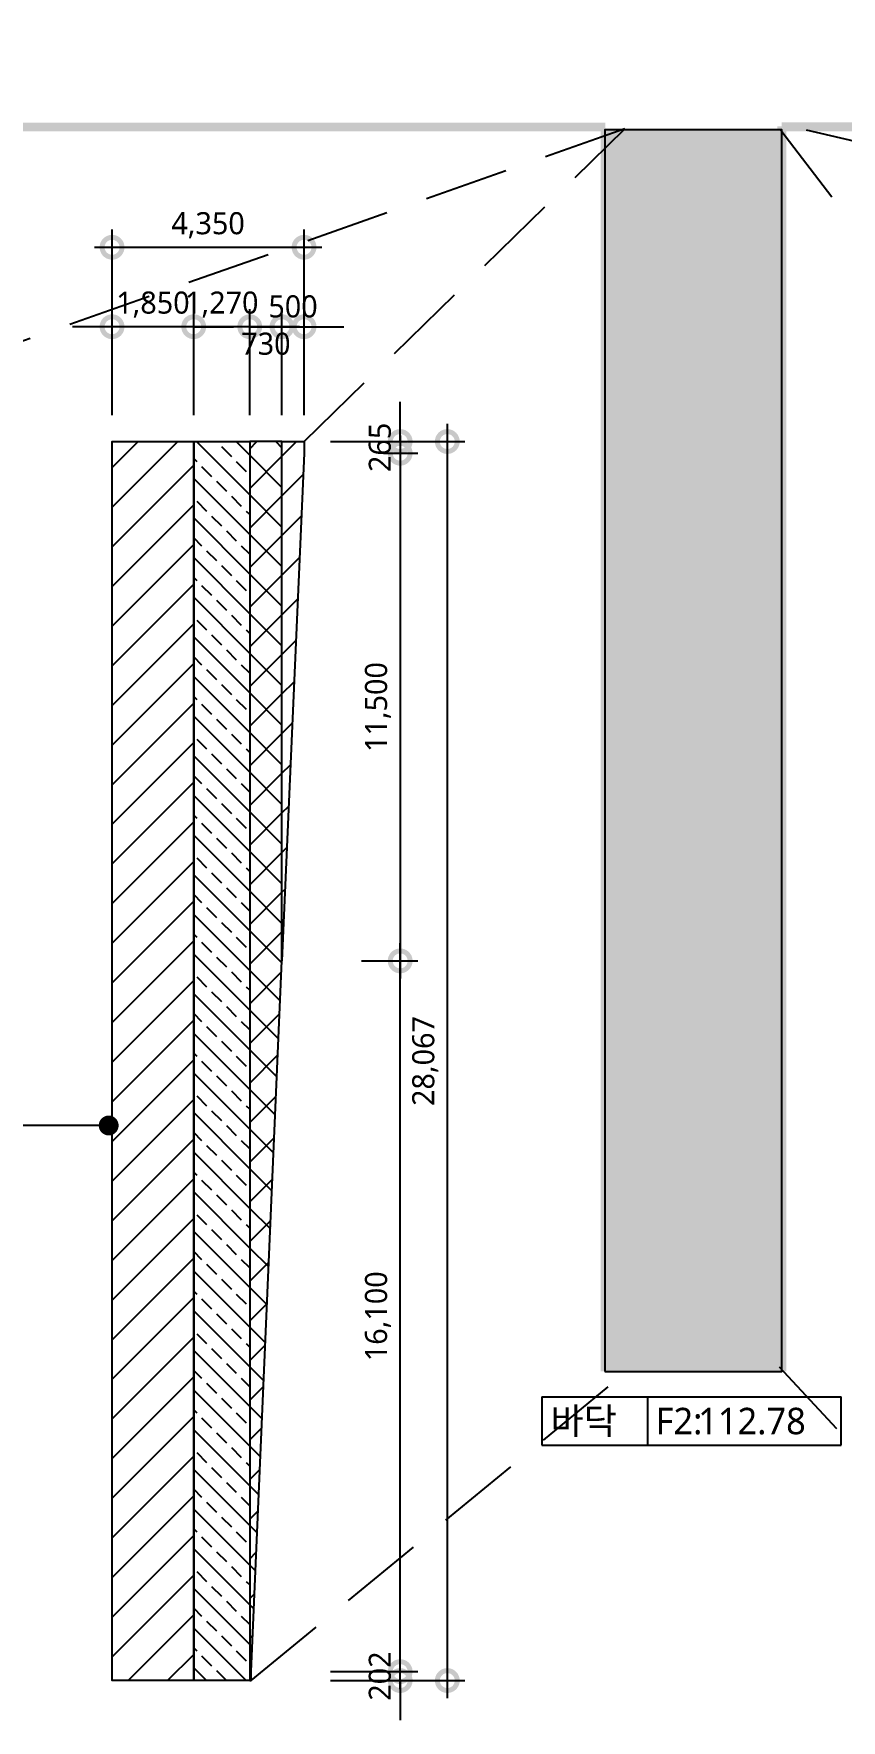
# Model space of a CAD drawing. Header units: millimetres. Extents: x 9300 to 665690, y 4200 to 114736.
# Drawn here: x 260251 to 278549, y 9437 to 47641 of the extents above; entities that cross this region are included whole.
import ezdxf
from ezdxf.enums import TextEntityAlignment as Align

# ---------------------------------------------------------------- set-up
doc = ezdxf.new("R2010")
doc.units = ezdxf.units.MM
doc.header["$LTSCALE"] = 200
for name, pattern in [('HIDDEN2', [4.7625, 3.175, -1.5875]), ('PHANTOM2', [1.25, 0.625, -0.125, 0.125, -0.125, 0.125, -0.125]), ('XR-PLAN$0$DASHED2', [0.375, 0.25, -0.125])]:
    doc.linetypes.add(name, pattern=pattern)
doc.layers.get('DEFPOINTS').update_dxf_attribs({"color": 137})
for name, color, linetype in [('DIM-INT', 7, 'Continuous'), ('ELE4', 4, 'Continuous'), ('ETC-보조선', 7, 'Continuous'), ('HAT', 8, 'Continuous'), ('SYM-LEAD', 6, 'Continuous'), ('TEXT-NOTE', 6, 'Continuous'), ('방화구획(기존 가운건축 계획)', 243, 'Continuous')]:
    doc.layers.add(name, color=color, linetype=linetype)
doc.styles.add('$0$스타일1', font='malgun.ttf')
doc.styles.add('스타일1', font='malgun.ttf')
doc.dimstyles.new('CJA', dxfattribs={"dimscale": 300, "dimtxt": 2.7, "dimasz": 1, "dimexe": 2, "dimexo": 3, "dimgap": 1, "dimtad": 1, "dimdec": 0, "dimzin": 1, "dimdsep": 46, "dimlunit": 6, "dimtxsty": '$0$스타일1', "dimblk": 'CJDOT', "dimcen": 0.09, "dimdle": 1, "dimclrd": 256, "dimclre": 256, "dimclrt": 3, "dimadec": 0, "dimazin": 0, "dimtfac": 1, "dimtdec": 0, "dimtix": 1, "dimtmove": 2, "dimatfit": 3, "dimldrblk": 'CJDOT', "dimfxl": 1, "dimtolj": 1, "dimtzin": 1, "dimarcsym": 0})
doc.dimstyles.new('DIM-QD 1', dxfattribs={"dimtxt": 3, "dimasz": 1.5, "dimexe": 1, "dimexo": 0, "dimgap": 1, "dimtad": 1, "dimdec": 3, "dimdsep": 46, "dimlunit": 6, "dimtxsty": '$0$스타일1', "dimblk1": 'ARCHTICK', "dimblk2": 'ARCHTICK', "dimsah": 1, "dimcen": 0, "dimclrd": 256, "dimclre": 256, "dimclrt": 3, "dimazin": 2, "dimtfac": 1, "dimtdec": 3, "dimtix": 1, "dimtmove": 2, "dimatfit": 3, "dimldrblk": 'ARCHTICK', "dimfxl": 1, "dimtolj": 1, "dimtzin": 0, "dimarcsym": 0})
pattern_1 = [(45, (7339.6, 39963.85), (-449.0128, 449.0128), [])]

# ---------------------------------------------------------------- blocks, each defined once
blk = doc.blocks.new('에너지3')
at = {"layer": 'TEXT-NOTE', "color": 6}
for p, q in [((-5100, 0), (5100, 0)), ((-5100, 0), (-5100, -1650)), ((-1500, 0), (-1500, -1650)), ((5100, -1650), (5100, 0)), ((-5100, -1650), (5100, -1650))]:
    blk.add_line(p, q, dxfattribs=at)
at = {"layer": 'TEXT-NOTE', "color": 3, "style": '스타일1'}
for tag, p in [('바닥', (-4800, -824)), ('F1:', (-1221, -824)), ('000.00', (1147, -824))]:
    blk.add_attdef(tag, text='', height=900, dxfattribs=at).set_placement(p, align=Align.MIDDLE_LEFT)
blk = doc.blocks.new('_ARCHTICK')
at = {"color": 0, "linetype": 'ByBlock', "const_width": 0.15}
blk.add_lwpolyline([(-0.5, -0.5), (0.5, 0.5)], dxfattribs=at)
blk = doc.blocks.new('_DotSmall')
at = {"color": 0, "linetype": 'ByBlock', "const_width": 0.5}
blk.add_lwpolyline([(-0.0625, 0, 1), (0.0625, 0, 1)], format="xyb", close=True, dxfattribs=at)
blk = doc.blocks.new('*D106')
at = {"layer": 'DEFPOINTS', "color": 0, "transparency": 16777216}
for p in [(266376, 42804), (262026, 38404), (266376, 38404)]:
    blk.add_point(p, dxfattribs=at)
at = {"layer": 'DIM-INT', "color": 7, "lineweight": -2, "transparency": 16777216}
for p, q in [((262026, 39004), (262026, 43204)), ((266376, 39004), (266376, 43204)), ((261626, 42804), (266776, 42804))]:
    blk.add_line(p, q, dxfattribs=at)
at = {"layer": 'DIM-INT', "color": 7, "lineweight": -2, "transparency": 16777216, "xscale": 900, "yscale": 900, "zscale": 900, "rotation": 180}
blk.add_blockref('_DotSmall', (262026, 42804), dxfattribs=at)
at = {"layer": 'DIM-INT', "color": 7, "lineweight": -2, "transparency": 16777216, "xscale": 900, "yscale": 900, "zscale": 900}
blk.add_blockref('_DotSmall', (266376, 42804), dxfattribs=at)
at = {"layer": 'DIM-INT', "color": 3, "transparency": 16777216, "insert": (264201, 43304), "char_height": 500, "attachment_point": 5, "style": '스타일1'}
blk.add_mtext('\\A1;4,350', dxfattribs=at)
blk = doc.blocks.new('CJDOT')
blk.add_line((-2, 0), (2, 0))
at = {"const_width": 0.5}
blk.add_lwpolyline([(-0.25, 0, 1), (0.25, 0, 1)], format="xyb", close=True, dxfattribs=at)
blk = doc.blocks.new('*D107')
at = {"layer": 'DEFPOINTS', "color": 0, "transparency": 16777216}
for p in [(262026, 41004), (262026, 38404), (263876, 38404)]:
    blk.add_point(p, dxfattribs=at)
at = {"layer": 'DIM-INT', "color": 7, "lineweight": -2, "transparency": 16777216}
for p, q in [((262026, 39004), (262026, 41404)), ((263876, 39004), (263876, 41404)), ((262026, 41004), (261126, 41004)), ((263876, 41004), (262026, 41004)), ((263876, 41004), (264776, 41004))]:
    blk.add_line(p, q, dxfattribs=at)
at = {"layer": 'DIM-INT', "color": 7, "lineweight": -2, "transparency": 16777216, "xscale": 900, "yscale": 900, "zscale": 900}
blk.add_blockref('_DotSmall', (262026, 41004), dxfattribs=at)
at = {"layer": 'DIM-INT', "color": 7, "lineweight": -2, "transparency": 16777216, "xscale": 900, "yscale": 900, "zscale": 900, "rotation": 180}
blk.add_blockref('_DotSmall', (263876, 41004), dxfattribs=at)
at = {"layer": 'DIM-INT', "color": 3, "transparency": 16777216, "insert": (262951, 41506), "char_height": 500, "attachment_point": 5, "style": '스타일1'}
blk.add_mtext('\\A1;1,850', dxfattribs=at)
blk = doc.blocks.new('*D108')
at = {"layer": 'DEFPOINTS', "color": 0, "transparency": 16777216}
for p in [(263876, 41004), (263876, 38404), (265146, 38404)]:
    blk.add_point(p, dxfattribs=at)
at = {"layer": 'DIM-INT', "color": 7, "lineweight": -2, "transparency": 16777216}
for p, q in [((263876, 39004), (263876, 41404)), ((265146, 39004), (265146, 41404)), ((263876, 41004), (262976, 41004)), ((265146, 41004), (263876, 41004)), ((265146, 41004), (266046, 41004))]:
    blk.add_line(p, q, dxfattribs=at)
at = {"layer": 'DIM-INT', "color": 7, "lineweight": -2, "transparency": 16777216, "xscale": 900, "yscale": 900, "zscale": 900}
blk.add_blockref('_DotSmall', (263876, 41004), dxfattribs=at)
at = {"layer": 'DIM-INT', "color": 7, "lineweight": -2, "transparency": 16777216, "xscale": 900, "yscale": 900, "zscale": 900, "rotation": 180}
blk.add_blockref('_DotSmall', (265146, 41004), dxfattribs=at)
at = {"layer": 'DIM-INT', "color": 3, "transparency": 16777216, "insert": (264511, 41506), "char_height": 500, "attachment_point": 5, "style": '스타일1'}
blk.add_mtext('\\A1;1,270', dxfattribs=at)
blk = doc.blocks.new('*D109')
at = {"layer": 'DEFPOINTS', "color": 0, "transparency": 16777216}
for p in [(265146, 41004), (265146, 38404), (265876, 38404)]:
    blk.add_point(p, dxfattribs=at)
at = {"layer": 'DIM-INT', "color": 7, "lineweight": -2, "transparency": 16777216}
for p, q in [((265146, 39004), (265146, 41404)), ((265876, 39004), (265876, 41404)), ((266276, 41004), (264746, 41004))]:
    blk.add_line(p, q, dxfattribs=at)
at = {"layer": 'DIM-INT', "color": 7, "lineweight": -2, "transparency": 16777216, "xscale": 900, "yscale": 900, "zscale": 900, "rotation": 180}
blk.add_blockref('_DotSmall', (265146, 41004), dxfattribs=at)
at = {"layer": 'DIM-INT', "color": 7, "lineweight": -2, "transparency": 16777216, "xscale": 900, "yscale": 900, "zscale": 900}
blk.add_blockref('_DotSmall', (265876, 41004), dxfattribs=at)
at = {"layer": 'DIM-INT', "color": 3, "transparency": 16777216, "insert": (265511, 40617), "char_height": 500, "attachment_point": 5, "style": '스타일1'}
blk.add_mtext('\\A1;730', dxfattribs=at)
blk = doc.blocks.new('*D110')
at = {"layer": 'DEFPOINTS', "color": 0, "transparency": 16777216}
for p in [(266376, 41004), (265876, 38404), (266376, 38404)]:
    blk.add_point(p, dxfattribs=at)
at = {"layer": 'DIM-INT', "color": 7, "lineweight": -2, "transparency": 16777216}
for p, q in [((265876, 39004), (265876, 41404)), ((266376, 39004), (266376, 41404)), ((265876, 41004), (264976, 41004)), ((265876, 41004), (266376, 41004)), ((266376, 41004), (267276, 41004))]:
    blk.add_line(p, q, dxfattribs=at)
at = {"layer": 'DIM-INT', "color": 7, "lineweight": -2, "transparency": 16777216, "xscale": 900, "yscale": 900, "zscale": 900}
blk.add_blockref('_DotSmall', (265876, 41004), dxfattribs=at)
at = {"layer": 'DIM-INT', "color": 7, "lineweight": -2, "transparency": 16777216, "xscale": 900, "yscale": 900, "zscale": 900, "rotation": 180}
blk.add_blockref('_DotSmall', (266376, 41004), dxfattribs=at)
at = {"layer": 'DIM-INT', "color": 3, "transparency": 16777216, "insert": (266126, 41462), "char_height": 500, "attachment_point": 5, "style": '스타일1'}
blk.add_mtext('\\A1;500', dxfattribs=at)
blk = doc.blocks.new('*D122')
at = {"layer": 'DEFPOINTS', "color": 0, "transparency": 16777216}
for p in [(267576, 38404), (267576, 38139), (268554, 38139)]:
    blk.add_point(p, dxfattribs=at)
at = {"layer": 'DIM-INT', "color": 7, "lineweight": -2, "transparency": 16777216}
for p, q in [((268554, 38404), (268554, 39304)), ((268176, 38404), (268954, 38404)), ((268554, 38404), (268554, 38139)), ((268176, 38139), (268954, 38139)), ((268554, 38139), (268554, 37239))]:
    blk.add_line(p, q, dxfattribs=at)
at = {"layer": 'DIM-INT', "color": 7, "lineweight": -2, "transparency": 16777216, "xscale": 900, "yscale": 900, "zscale": 900}
for p, rotation in [((268554, 38404), 270), ((268554, 38139), 90)]:
    blk.add_blockref('_DotSmall', p, dxfattribs=dict(at, rotation=rotation))
at = {"layer": 'DIM-INT', "color": 3, "transparency": 16777216, "insert": (268095, 38271), "char_height": 500, "attachment_point": 5, "rotation": 90, "style": '스타일1'}
blk.add_mtext('\\A1;265', dxfattribs=at)
blk = doc.blocks.new('*D123')
at = {"layer": 'DEFPOINTS', "color": 0, "transparency": 16777216}
for p in [(266376, 10539), (266376, 10337), (268554, 10539)]:
    blk.add_point(p, dxfattribs=at)
at = {"layer": 'DIM-INT', "color": 7, "lineweight": -2, "transparency": 16777216}
for p, q in [((268554, 10539), (268554, 11439)), ((266976, 10539), (268954, 10539)), ((266976, 10337), (268954, 10337)), ((268554, 10337), (268554, 10539)), ((268554, 10337), (268554, 9437))]:
    blk.add_line(p, q, dxfattribs=at)
at = {"layer": 'DIM-INT', "color": 7, "lineweight": -2, "transparency": 16777216, "xscale": 900, "yscale": 900, "zscale": 900}
for p, rotation in [((268554, 10539), 270), ((268554, 10337), 90)]:
    blk.add_blockref('_DotSmall', p, dxfattribs=dict(at, rotation=rotation))
at = {"layer": 'DIM-INT', "color": 3, "transparency": 16777216, "insert": (268095, 10438), "char_height": 500, "attachment_point": 5, "rotation": 90, "style": '스타일1'}
blk.add_mtext('\\A1;202', dxfattribs=at)
blk = doc.blocks.new('*D124')
at = {"layer": 'DEFPOINTS', "color": 0, "transparency": 16777216}
for p in [(267076, 26639), (268554, 26639), (266376, 10539)]:
    blk.add_point(p, dxfattribs=at)
at = {"layer": 'DIM-INT', "color": 7, "lineweight": -2, "transparency": 16777216}
for p, q in [((268554, 10139), (268554, 27039)), ((267676, 26639), (268954, 26639)), ((266976, 10539), (268954, 10539))]:
    blk.add_line(p, q, dxfattribs=at)
at = {"layer": 'DIM-INT', "color": 7, "lineweight": -2, "transparency": 16777216, "xscale": 900, "yscale": 900, "zscale": 900}
for p, rotation in [((268554, 26639), 90), ((268554, 10539), 270)]:
    blk.add_blockref('_DotSmall', p, dxfattribs=dict(at, rotation=rotation))
at = {"layer": 'DIM-INT', "color": 3, "transparency": 16777216, "insert": (268052, 18589), "char_height": 500, "attachment_point": 5, "rotation": 90, "style": '스타일1'}
blk.add_mtext('\\A1;16,100', dxfattribs=at)
blk = doc.blocks.new('*D125')
at = {"layer": 'DEFPOINTS', "color": 0, "transparency": 16777216}
for p in [(266376, 38404), (266376, 10337), (269622, 10337)]:
    blk.add_point(p, dxfattribs=at)
at = {"layer": 'DIM-INT', "color": 7, "lineweight": -2, "transparency": 16777216}
for p, q in [((269622, 38804), (269622, 9937)), ((266976, 38404), (270022, 38404)), ((266976, 10337), (270022, 10337))]:
    blk.add_line(p, q, dxfattribs=at)
at = {"layer": 'DIM-INT', "color": 7, "lineweight": -2, "transparency": 16777216, "xscale": 900, "yscale": 900, "zscale": 900}
for p, rotation in [((269622, 38404), 90), ((269622, 10337), 270)]:
    blk.add_blockref('_DotSmall', p, dxfattribs=dict(at, rotation=rotation))
at = {"layer": 'DIM-INT', "color": 3, "transparency": 16777216, "insert": (269122, 24371), "char_height": 500, "attachment_point": 5, "rotation": 90, "style": '스타일1'}
blk.add_mtext('\\A1;28,067', dxfattribs=at)
blk = doc.blocks.new('*D121')
at = {"layer": 'DEFPOINTS', "color": 0, "transparency": 16777216}
for p in [(267576, 38139), (267076, 26639), (268554, 26639)]:
    blk.add_point(p, dxfattribs=at)
at = {"layer": 'DIM-INT', "color": 7, "lineweight": -2, "transparency": 16777216}
for p, q in [((268554, 38539), (268554, 26239)), ((268176, 38139), (268954, 38139)), ((267676, 26639), (268954, 26639))]:
    blk.add_line(p, q, dxfattribs=at)
at = {"layer": 'DIM-INT', "color": 7, "lineweight": -2, "transparency": 16777216, "xscale": 900, "yscale": 900, "zscale": 900}
for p, rotation in [((268554, 38139), 90), ((268554, 26639), 270)]:
    blk.add_blockref('_DotSmall', p, dxfattribs=dict(at, rotation=rotation))
at = {"layer": 'DIM-INT', "color": 3, "transparency": 16777216, "insert": (268052, 32389), "char_height": 500, "attachment_point": 5, "rotation": 90, "style": '스타일1'}
blk.add_mtext('\\A1;11,500', dxfattribs=at)

msp = doc.modelspace()

# ---------------------------------------------------------------- hatches: boundary and pattern name
at = {"layer": 'HAT'}
h = msp.add_hatch(dxfattribs=at)
h.set_pattern_fill('STARS', color=256, scale=80)
h.set_pattern_definition([(0, (-505, 3000), (0, 439.9409), [254, -254]), (60, (-505, 3000), (-381, 219.97045), [254, -254]), (120, (-378, 3219.97), (-381, -219.97045), [254, -254])])
h.paths.add_polyline_path([(273190, 17340), (277200, 17340), (277200, 45465), (273190, 45465)])
h = msp.add_hatch(dxfattribs=at)
h.set_pattern_fill('ANSI31', color=251, scale=200)
h.set_pattern_definition(pattern_1)
h.paths.add_polyline_path([(263876, 38404), (262026.1, 38404), (262026.1, 10337.3), (263876, 10337.3)])
h = msp.add_hatch(dxfattribs=at)
h.set_pattern_fill('BRASS,_O', color=256, scale=100, angle=135)
h.set_pattern_definition([(135, (7339.6, 39963.85), (-449.0128, -449.0128), []), (135, (7115.1, 39739.34), (-449.0128, -449.0128), [317.5, -158.75])])
h.paths.add_polyline_path([(265146, 38404), (263876, 38404), (263876, 10337.3), (265146, 10337.3)])
h = msp.add_hatch(dxfattribs=at)
h.set_pattern_fill('ANSI37', color=251, scale=200)
h.set_pattern_definition([(45, (7339.6, 39963.85), (-449.0128, 449.0128), []), (135, (7339.6, 39963.85), (-449.0128, -449.0128), [])])
h.paths.add_polyline_path([(265876, 38404), (265146, 38404), (265146, 10337.3), (265176, 10337.3), (265176, 10539), (265876, 26639)])
h = msp.add_hatch(dxfattribs=at)
h.set_pattern_fill('ANSI31', color=251, scale=200)
h.set_pattern_definition(pattern_1)
h.paths.add_polyline_path([(266376, 38139), (266376, 38404), (265876, 38404), (265876, 26639)])

# ---------------------------------------------------------------- linework, layer by layer
at = {"layer": 'ELE4', "ltscale": 1.2}
msp.add_lwpolyline([(273190, 17340), (277200, 17340), (277200, 45465), (273190, 45465)], close=True, dxfattribs=at)
at = {"layer": 'ELE4', "color": 2, "ltscale": 1.2}
for points in [[(263876, 38404), (263876, 10337.3), (262026.1, 10337.3), (262026.1, 38404)], [(265146, 38404), (265146, 10337.3), (263876, 10337.3), (263876, 38404)]]:
    msp.add_lwpolyline(points, close=True, dxfattribs=at)
at = {"layer": 'ELE4', "color": 4, "ltscale": 1.2}
msp.add_lwpolyline([(265146, 10337.3), (265176, 10337.3), (265176, 10539), (265876, 26639), (265876, 38404), (265146, 38404)], close=True, dxfattribs=at)
at = {"layer": 'ELE4', "color": 2, "ltscale": 1.2}
msp.add_lwpolyline([(265876, 38404), (266376, 38404), (266376, 38139), (265876, 26639), (265876, 38404), (266376, 38404)], dxfattribs=at)
at = {"layer": 'ETC-보조선', "linetype": 'HIDDEN2', "ltscale": 3}
for p, q in [((273645, 45485), (253546.5, 38404)), ((266376, 38404), (273645, 45485)), ((277755, 45465), (292646.2, 41986.1)), ((277179, 45457.8), (282570.4, 38404)), ((265176, 10337.3), (273695, 17340)), ((277144.4, 17442.5), (283770.4, 10320.5))]:
    msp.add_line(p, q, dxfattribs=at)
at = {"layer": '방화구획(기존 가운건축 계획)', "color": 2, "linetype": 'PHANTOM2', "ltscale": 6, "const_width": 200}
msp.add_lwpolyline([(277200, 45532.5), (281367.5, 45532.5), (281367.5, 89267.5), (209332.5, 89267.5), (209332.5, 45532.5), (273200, 45527.5)], dxfattribs=at)
at = {"layer": '방화구획(기존 가운건축 계획)', "color": 4, "linetype": 'XR-PLAN$0$DASHED2', "ltscale": 6, "const_width": 200}
for points in [[(273200, 45465), (273200, 17340)], [(277200, 17340), (277200, 45540)]]:
    msp.add_lwpolyline(points, dxfattribs=at)

# ---------------------------------------------------------------- block references
at = {"layer": 'ELE4'}
ref = msp.add_blockref('에너지3', (275154.1, 16764.5), dxfattribs=dict(at, xscale=0.6653810018296882, yscale=0.6653810018296882, zscale=0.6653810018296882))
ref.add_attrib('000.00', '      112.78', dxfattribs={"layer": 'TEXT-NOTE', "color": 3, "height": 598.843, "style": '스타일1'}).set_placement((275917.1, 16215.9), align=Align.MIDDLE_CENTER)
ref.add_attrib('F1:', 'F2:', dxfattribs={"layer": 'TEXT-NOTE', "color": 3, "height": 598.84, "style": '스타일1'}).set_placement((274341.6, 16215.9), align=Align.MIDDLE_LEFT)
ref.add_attrib('바닥', '바닥', dxfattribs={"layer": 'TEXT-NOTE', "color": 3, "height": 598.84, "style": '스타일1'}).set_placement((271960.3, 16215.9), align=Align.MIDDLE_LEFT)

# ---------------------------------------------------------------- dimensions: what is measured, and where the dimension line sits
at = {"layer": 'DIM-INT'}
for base, p1, p2, angle, picture, middle in [((266376, 42804), (262026.1, 38404), (266376, 38404), 180, '*D106', (264201, 43304.2)), ((268553.5, 38139), (267576, 38404), (267576, 38139), 90, '*D122', (268095.2, 38271.5)), ((269622, 10337.3), (266376, 38404), (266376, 10337.3), 90, '*D125', (269121.8, 24370.6)), ((268553.5, 26639), (267576, 38139), (267076, 26639), 270, '*D121', (268051.9, 32389)), ((268553.5, 26639), (266376, 10539), (267076, 26639), 90, '*D124', (268051.9, 18589)), ((268553.5, 10539), (266376, 10337.3), (266376, 10539), 90, '*D123', (268095.2, 10438.2))]:
    dim = msp.add_linear_dim(base=base, p1=p1, p2=p2, angle=angle, dimstyle='CJA', override={"dimscale": 200, "dimtxt": 2.5, "dimasz": 4.5, "dimtxsty": '스타일1', "dimblk1": 'DotSmall', "dimblk2": 'DotSmall', "dimsah": 1, "dimdle": 2, "dimclrd": 7, "dimclre": 7}, dxfattribs=at)
    dim.commit()
    dim.dimension.update_dxf_attribs({"geometry": picture, "text_midpoint": middle})
for base, p1, p2, picture, middle in [((262026.1, 41004), (263876, 38404), (262026.1, 38404), '*D107', (262951, 41505.6)), ((263876, 41004), (265146, 38404), (263876, 38404), '*D108', (264511, 41505.6)), ((266376, 41004), (265876, 38404), (266376, 38404), '*D110', (266126, 41462.3))]:
    dim = msp.add_linear_dim(base=base, p1=p1, p2=p2, dimstyle='CJA', override={"dimscale": 200, "dimtxt": 2.5, "dimasz": 4.5, "dimtxsty": '스타일1', "dimblk1": 'DotSmall', "dimblk2": 'DotSmall', "dimsah": 1, "dimdle": 2, "dimclrd": 7, "dimclre": 7}, dxfattribs=at)
    dim.commit()
    dim.dimension.update_dxf_attribs({"geometry": picture, "text_midpoint": middle})
dim = msp.add_linear_dim(base=(265146, 41004), p1=(265876, 38404.2), p2=(265146, 38404), dimstyle='CJA', override={"dimscale": 200, "dimtxt": 2.5, "dimasz": 4.5, "dimtxsty": '스타일1', "dimblk1": 'DotSmall', "dimblk2": 'DotSmall', "dimsah": 1, "dimdle": 2, "dimclrd": 7, "dimclre": 7}, dxfattribs=at)
dim.commit()
dim.dimension.update_dxf_attribs({"geometry": '*D109', "text_midpoint": (265511, 40616.7), "dimtype": 160})

# ---------------------------------------------------------------- leaders
at = {"layer": 'SYM-LEAD'}
msp.add_leader([(261949.6, 22910.2), (257460.1, 22910.2), (257434.1, 22910.2)], dimstyle='DIM-QD 1', override={"dimscale": 300, "dimasz": 1.5, "dimtad": 0, "dimclrd": 6, "dimldrblk": 'DOT'}, dxfattribs=at)

doc.saveas('drawing.dxf')
